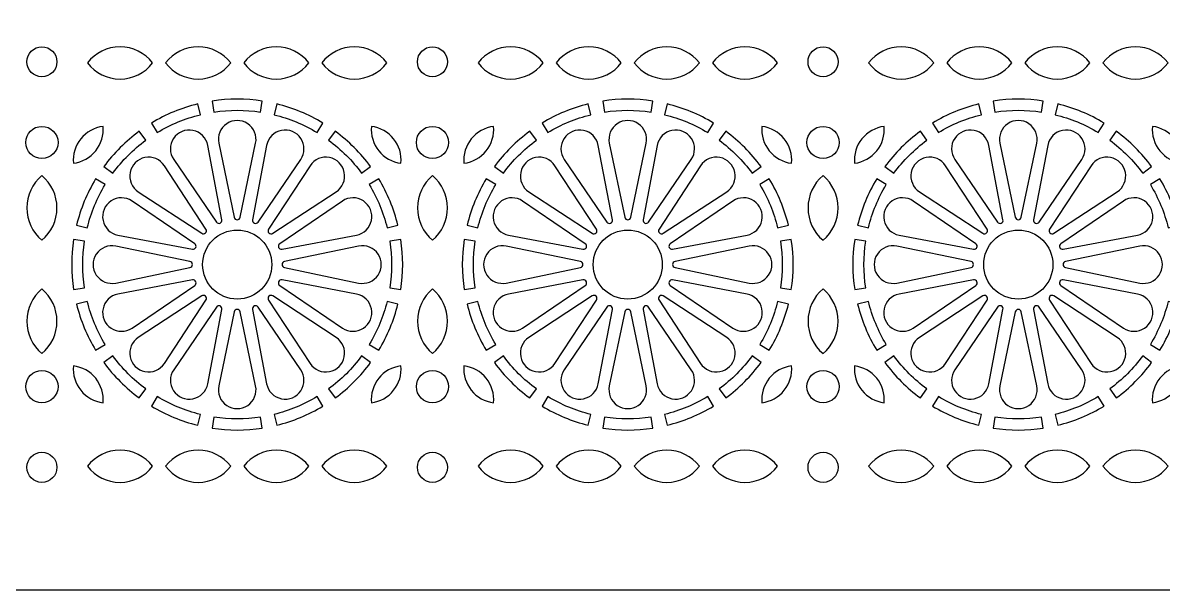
# Model space of a CAD drawing. Header units: millimetres. Extents: x 0 to 1400, y 170 to 1220.
# Drawn here: x 874.2 to 1224.6, y 169.8 to 344.2 of the extents above; entities that cross this region are included whole.
import ezdxf

# ---------------------------------------------------------------- set-up
doc = ezdxf.new("R2010")
doc.units = ezdxf.units.MM
doc.layers.add('CUT', color=1, linetype='CONTINUOUS')

msp = doc.modelspace()

# ---------------------------------------------------------------- linework, layer by layer
at = {"layer": 'CUT'}
msp.add_lwpolyline([(0, 1220), (1400.15, 1220), (1400.15, 169.85), (0, 169.85)], close=True, dxfattribs=at)
for points in [[(894.069, 331.9, 0.2338316), (904.075, 326.95, 0.2338316), (914.081, 331.9, 0.2338316), (904.075, 336.85, 0.2338316)], [(918.069, 331.9, 0.2338316), (928.075, 326.95, 0.2338316), (938.081, 331.9, 0.2338316), (928.075, 336.85, 0.2338316)], [(942.069, 331.9, 0.2338316), (952.075, 326.95, 0.2338316), (962.081, 331.9, 0.2338316), (952.075, 336.85, 0.2338316)], [(966.069, 331.9, 0.2338316), (976.075, 326.95, 0.2338316), (986.081, 331.9, 0.2338316), (976.075, 336.85, 0.2338316)], [(1014.069, 331.9, 0.2338316), (1024.075, 326.95, 0.2338316), (1034.081, 331.9, 0.2338316), (1024.075, 336.85, 0.2338316)], [(1038.069, 331.9, 0.2338316), (1048.075, 326.95, 0.2338316), (1058.081, 331.9, 0.2338316), (1048.075, 336.85, 0.2338316)], [(1062.069, 331.9, 0.2338316), (1072.075, 326.95, 0.2338316), (1082.081, 331.9, 0.2338316), (1072.075, 336.85, 0.2338316)], [(1086.069, 331.9, 0.2338316), (1096.075, 326.95, 0.2338316), (1106.081, 331.9, 0.2338316), (1096.075, 336.85, 0.2338316)], [(1134.069, 331.9, 0.2338316), (1144.075, 326.95, 0.2338316), (1154.081, 331.9, 0.2338316), (1144.075, 336.85, 0.2338316)], [(1158.069, 331.9, 0.2338316), (1168.075, 326.95, 0.2338316), (1178.081, 331.9, 0.2338316), (1168.075, 336.85, 0.2338316)], [(1182.069, 331.9, 0.2338316), (1192.075, 326.95, 0.2338316), (1202.081, 331.9, 0.2338316), (1192.075, 336.85, 0.2338316)], [(1206.069, 331.9, 0.2338316), (1216.075, 326.95, 0.2338316), (1226.081, 331.9, 0.2338316), (1216.075, 336.85, 0.2338316)], [(915.509, 310.498, -0.076018), (928.756, 315.985), (927.947, 319.302, 0.0760714), (913.736, 313.416)], [(932.906, 316.811, -0.0760181), (947.244, 316.811), (947.766, 320.185, 0.0760714), (932.384, 320.185)], [(951.394, 315.985, -0.076018), (964.641, 310.498), (966.414, 313.416, 0.0760714), (952.203, 319.302)], [(1035.509, 310.498, -0.076018), (1048.756, 315.985), (1047.947, 319.302, 0.0760714), (1033.736, 313.416)], [(1052.906, 316.811, -0.0760181), (1067.244, 316.811), (1067.766, 320.185, 0.0760714), (1052.384, 320.185)], [(1071.394, 315.985, -0.076018), (1084.641, 310.498), (1086.414, 313.416, 0.0760714), (1072.203, 319.302)], [(1155.509, 310.498, -0.076018), (1168.756, 315.985), (1167.947, 319.302, 0.0760714), (1153.736, 313.416)], [(1172.906, 316.811, -0.0760181), (1187.244, 316.811), (1187.766, 320.185, 0.0760714), (1172.384, 320.185)], [(1191.394, 315.985, -0.076018), (1204.641, 310.498), (1206.414, 313.416, 0.0760714), (1192.203, 319.302)], [(898.851, 312.388, 0.1947318), (892.008, 308.57, 0.1947317), (889.749, 301.068, 0.1947318), (896.592, 304.886, 0.1947317)], [(940.999, 284.444), (945.739, 307.243, 1.229312), (934.411, 307.243), (939.151, 284.444, 0.8134626)], [(990.401, 301.068, 0.1947317), (988.142, 308.57, 0.1947318), (981.299, 312.388, 0.1947317), (983.558, 304.886, 0.1947318)], [(1018.851, 312.388, 0.1947318), (1012.008, 308.57, 0.1947317), (1009.749, 301.068, 0.1947318), (1016.592, 304.886, 0.1947317)], [(1060.999, 284.444), (1065.739, 307.243, 1.229312), (1054.411, 307.243), (1059.151, 284.444, 0.8134626)], [(1110.401, 301.068, 0.1947317), (1108.142, 308.57, 0.1947318), (1101.299, 312.388, 0.1947317), (1103.558, 304.886, 0.1947318)], [(1138.851, 312.388, 0.1947318), (1132.008, 308.57, 0.1947317), (1129.749, 301.068, 0.1947318), (1136.592, 304.886, 0.1947317)], [(1180.999, 284.444), (1185.739, 307.243, 1.229312), (1174.411, 307.243), (1179.151, 284.444, 0.8134626)], [(1230.401, 301.068, 0.1947317), (1228.142, 308.57, 0.1947318), (1221.299, 312.388, 0.1947317), (1223.558, 304.886, 0.1947318)], [(901.852, 298.009, -0.0760181), (911.991, 308.148), (909.975, 310.902, 0.0760714), (899.098, 300.025)], [(935.372, 283.693), (931.027, 306.57, 1.2293118), (920.561, 302.234), (933.665, 282.986, 0.8134636)], [(946.485, 282.986), (959.589, 302.234, 1.2293118), (949.123, 306.57), (944.778, 283.693, 0.8134636)], [(968.159, 308.148, -0.0760181), (978.298, 298.009), (981.052, 300.025, 0.0760714), (970.175, 310.902)], [(1021.852, 298.009, -0.0760181), (1031.991, 308.148), (1029.975, 310.902, 0.0760714), (1019.098, 300.025)], [(1055.372, 283.693), (1051.027, 306.57, 1.2293118), (1040.561, 302.234), (1053.665, 282.986, 0.8134636)], [(1066.485, 282.986), (1079.589, 302.234, 1.2293118), (1069.123, 306.57), (1064.778, 283.693, 0.8134636)], [(1088.159, 308.148, -0.0760181), (1098.298, 298.009), (1101.052, 300.025, 0.0760714), (1090.175, 310.902)], [(1141.852, 298.009, -0.0760181), (1151.991, 308.148), (1149.975, 310.902, 0.0760714), (1139.098, 300.025)], [(1175.372, 283.693), (1171.027, 306.57, 1.2293118), (1160.561, 302.234), (1173.665, 282.986, 0.8134636)], [(1186.485, 282.986), (1199.589, 302.234, 1.2293118), (1189.123, 306.57), (1184.778, 283.693, 0.8134636)], [(1208.159, 308.148, -0.0760181), (1218.298, 298.009), (1221.052, 300.025, 0.0760714), (1210.175, 310.902)], [(930.461, 280.845), (917.692, 300.318, 1.2293119), (909.682, 292.308), (929.155, 279.539, 0.8134633)], [(950.995, 279.539), (970.468, 292.308, 1.2293119), (962.458, 300.318), (949.689, 280.845, 0.8134633)], [(1050.461, 280.845), (1037.692, 300.318, 1.2293119), (1029.682, 292.308), (1049.155, 279.539, 0.8134633)], [(1070.995, 279.539), (1090.468, 292.308, 1.2293119), (1082.458, 300.318), (1069.689, 280.845, 0.8134633)], [(1170.461, 280.845), (1157.692, 300.318, 1.2293119), (1149.682, 292.308), (1169.155, 279.539, 0.8134633)], [(1190.995, 279.539), (1210.468, 292.308, 1.2293119), (1202.458, 300.318), (1189.689, 280.845, 0.8134633)], [(880.075, 297.297, 0.2205825), (875.46, 287.345, 0.2205825), (880.075, 277.393, 0.2205825), (884.69, 287.345, 0.2205825)], [(894.015, 281.244, -0.076018), (899.502, 294.491), (896.584, 296.264, 0.0760714), (890.698, 282.053)], [(980.648, 294.491, -0.076018), (986.135, 281.244), (989.452, 282.053, 0.0760714), (983.566, 296.264)], [(1000.075, 297.297, 0.2205825), (995.46, 287.345, 0.2205825), (1000.075, 277.393, 0.2205825), (1004.69, 287.345, 0.2205825)], [(1014.015, 281.244, -0.076018), (1019.502, 294.491), (1016.584, 296.264, 0.0760714), (1010.698, 282.053)], [(1100.648, 294.491, -0.076018), (1106.135, 281.244), (1109.452, 282.053, 0.0760714), (1103.566, 296.264)], [(1120.075, 297.297, 0.2205825), (1115.46, 287.345, 0.2205825), (1120.075, 277.393, 0.2205825), (1124.69, 287.345, 0.2205825)], [(1134.015, 281.244, -0.076018), (1139.502, 294.491), (1136.584, 296.264, 0.0760714), (1130.698, 282.053)], [(1220.648, 294.491, -0.076018), (1226.135, 281.244), (1229.452, 282.053, 0.0760714), (1223.566, 296.264)], [(927.014, 276.335), (907.766, 289.439, 1.2293118), (903.43, 278.973), (926.307, 274.628, 0.8134636)], [(953.843, 274.628), (976.72, 278.973, 1.2293118), (972.384, 289.439), (953.136, 276.335, 0.8134636)], [(1047.014, 276.335), (1027.766, 289.439, 1.2293118), (1023.43, 278.973), (1046.307, 274.628, 0.8134636)], [(1073.843, 274.628), (1096.72, 278.973, 1.2293118), (1092.384, 289.439), (1073.136, 276.335, 0.8134636)], [(1167.014, 276.335), (1147.766, 289.439, 1.2293118), (1143.43, 278.973), (1166.307, 274.628, 0.8134636)], [(1193.843, 274.628), (1216.72, 278.973, 1.2293118), (1212.384, 289.439), (1193.136, 276.335, 0.8134636)], [(893.189, 262.756, -0.0760181), (893.189, 277.094), (889.815, 277.616, 0.0760714), (889.815, 262.234)], [(986.961, 277.094, -0.0760181), (986.961, 262.756), (990.335, 262.234, 0.0760714), (990.335, 277.616)], [(1013.189, 262.756, -0.0760181), (1013.189, 277.094), (1009.815, 277.616, 0.0760714), (1009.815, 262.234)], [(1106.961, 277.094, -0.0760181), (1106.961, 262.756), (1110.335, 262.234, 0.0760714), (1110.335, 277.616)], [(1133.189, 262.756, -0.0760181), (1133.189, 277.094), (1129.815, 277.616, 0.0760714), (1129.815, 262.234)], [(925.556, 270.849), (902.757, 275.589, 1.229312), (902.757, 264.261), (925.556, 269.001, 0.8134626)], [(954.594, 269.001), (977.393, 264.261, 1.229312), (977.393, 275.589), (954.594, 270.849, 0.8134626)], [(1045.556, 270.849), (1022.757, 275.589, 1.229312), (1022.757, 264.261), (1045.556, 269.001, 0.8134626)], [(1074.594, 269.001), (1097.393, 264.261, 1.229312), (1097.393, 275.589), (1074.594, 270.849, 0.8134626)], [(1165.556, 270.849), (1142.757, 275.589, 1.229312), (1142.757, 264.261), (1165.556, 269.001, 0.8134626)], [(1194.594, 269.001), (1217.393, 264.261, 1.229312), (1217.393, 275.589), (1194.594, 270.849, 0.8134626)], [(926.307, 265.222), (903.43, 260.877, 1.2293118), (907.766, 250.411), (927.014, 263.515, 0.8134636)], [(953.136, 263.515), (972.384, 250.411, 1.2293118), (976.72, 260.877), (953.843, 265.222, 0.8134636)], [(1046.307, 265.222), (1023.43, 260.877, 1.2293118), (1027.766, 250.411), (1047.014, 263.515, 0.8134636)], [(1073.136, 263.515), (1092.384, 250.411, 1.2293118), (1096.72, 260.877), (1073.843, 265.222, 0.8134636)], [(1166.307, 265.222), (1143.43, 260.877, 1.2293118), (1147.766, 250.411), (1167.014, 263.515, 0.8134636)], [(1193.136, 263.515), (1212.384, 250.411, 1.2293118), (1216.72, 260.877), (1193.843, 265.222, 0.8134636)], [(880.075, 262.457, 0.2205825), (875.46, 252.505, 0.2205825), (880.075, 242.553, 0.2205825), (884.69, 252.505, 0.2205825)], [(929.155, 260.311), (909.682, 247.542, 1.2293119), (917.692, 239.532), (930.461, 259.005, 0.8134633)], [(949.689, 259.005), (962.458, 239.532, 1.2293119), (970.468, 247.542), (950.995, 260.311, 0.8134633)], [(1000.075, 262.457, 0.2205825), (995.46, 252.505, 0.2205825), (1000.075, 242.553, 0.2205825), (1004.69, 252.505, 0.2205825)], [(1049.155, 260.311), (1029.682, 247.542, 1.2293119), (1037.692, 239.532), (1050.461, 259.005, 0.8134633)], [(1069.689, 259.005), (1082.458, 239.532, 1.2293119), (1090.468, 247.542), (1070.995, 260.311, 0.8134633)], [(1120.075, 262.457, 0.2205825), (1115.46, 252.505, 0.2205825), (1120.075, 242.553, 0.2205825), (1124.69, 252.505, 0.2205825)], [(1169.155, 260.311), (1149.682, 247.542, 1.2293119), (1157.692, 239.532), (1170.461, 259.005, 0.8134633)], [(1189.689, 259.005), (1202.458, 239.532, 1.2293119), (1210.468, 247.542), (1190.995, 260.311, 0.8134633)], [(899.502, 245.359, -0.076018), (894.015, 258.606), (890.698, 257.797, 0.0760714), (896.584, 243.586)], [(933.665, 256.864), (920.561, 237.616, 1.2293118), (931.027, 233.28), (935.372, 256.157, 0.8134636)], [(939.151, 255.406), (934.411, 232.607, 1.229312), (945.739, 232.607), (940.999, 255.406, 0.8134626)], [(944.778, 256.157), (949.123, 233.28, 1.2293118), (959.589, 237.616), (946.485, 256.864, 0.8134636)], [(986.135, 258.606, -0.076018), (980.648, 245.359), (983.566, 243.586, 0.0760714), (989.452, 257.797)], [(1019.502, 245.359, -0.076018), (1014.015, 258.606), (1010.698, 257.797, 0.0760714), (1016.584, 243.586)], [(1053.665, 256.864), (1040.561, 237.616, 1.2293118), (1051.027, 233.28), (1055.372, 256.157, 0.8134636)], [(1059.151, 255.406), (1054.411, 232.607, 1.229312), (1065.739, 232.607), (1060.999, 255.406, 0.8134626)], [(1064.778, 256.157), (1069.123, 233.28, 1.2293118), (1079.589, 237.616), (1066.485, 256.864, 0.8134636)], [(1106.135, 258.606, -0.076018), (1100.648, 245.359), (1103.566, 243.586, 0.0760714), (1109.452, 257.797)], [(1139.502, 245.359, -0.076018), (1134.015, 258.606), (1130.698, 257.797, 0.0760714), (1136.584, 243.586)], [(1173.665, 256.864), (1160.561, 237.616, 1.2293118), (1171.027, 233.28), (1175.372, 256.157, 0.8134636)], [(1179.151, 255.406), (1174.411, 232.607, 1.229312), (1185.739, 232.607), (1180.999, 255.406, 0.8134626)], [(1184.778, 256.157), (1189.123, 233.28, 1.2293118), (1199.589, 237.616), (1186.485, 256.864, 0.8134636)], [(1226.135, 258.606, -0.076018), (1220.648, 245.359), (1223.566, 243.586, 0.0760714), (1229.452, 257.797)], [(911.991, 231.702, -0.0760181), (901.852, 241.841), (899.098, 239.825, 0.0760714), (909.975, 228.948)], [(978.298, 241.841, -0.0760181), (968.159, 231.702), (970.175, 228.948, 0.0760714), (981.052, 239.825)], [(1031.991, 231.702, -0.0760181), (1021.852, 241.841), (1019.098, 239.825, 0.0760714), (1029.975, 228.948)], [(1098.298, 241.841, -0.0760181), (1088.159, 231.702), (1090.175, 228.948, 0.0760714), (1101.052, 239.825)], [(1151.991, 231.702, -0.0760181), (1141.852, 241.841), (1139.098, 239.825, 0.0760714), (1149.975, 228.948)], [(1218.298, 241.841, -0.0760181), (1208.159, 231.702), (1210.175, 228.948, 0.0760714), (1221.052, 239.825)], [(889.749, 238.782, 0.1947317), (892.008, 231.28, 0.1947318), (898.851, 227.462, 0.1947317), (896.592, 234.964, 0.1947318)], [(981.299, 227.462, 0.1947318), (988.142, 231.28, 0.1947317), (990.401, 238.782, 0.1947318), (983.558, 234.964, 0.1947317)], [(1009.749, 238.782, 0.1947317), (1012.008, 231.28, 0.1947318), (1018.851, 227.462, 0.1947317), (1016.592, 234.964, 0.1947318)], [(1101.299, 227.462, 0.1947318), (1108.142, 231.28, 0.1947317), (1110.401, 238.782, 0.1947318), (1103.558, 234.964, 0.1947317)], [(1129.749, 238.782, 0.1947317), (1132.008, 231.28, 0.1947318), (1138.851, 227.462, 0.1947317), (1136.592, 234.964, 0.1947318)], [(1221.299, 227.462, 0.1947318), (1228.142, 231.28, 0.1947317), (1230.401, 238.782, 0.1947318), (1223.558, 234.964, 0.1947317)], [(928.756, 223.865, -0.076018), (915.509, 229.352), (913.736, 226.434, 0.0760714), (927.947, 220.548)], [(964.641, 229.352, -0.076018), (951.394, 223.865), (952.203, 220.548, 0.0760714), (966.414, 226.434)], [(1048.756, 223.865, -0.076018), (1035.509, 229.352), (1033.736, 226.434, 0.0760714), (1047.947, 220.548)], [(1084.641, 229.352, -0.076018), (1071.394, 223.865), (1072.203, 220.548, 0.0760714), (1086.414, 226.434)], [(1168.756, 223.865, -0.076018), (1155.509, 229.352), (1153.736, 226.434, 0.0760714), (1167.947, 220.548)], [(1204.641, 229.352, -0.076018), (1191.394, 223.865), (1192.203, 220.548, 0.0760714), (1206.414, 226.434)], [(947.244, 223.039, -0.0760181), (932.906, 223.039), (932.384, 219.665, 0.0760714), (947.766, 219.665)], [(1067.244, 223.039, -0.0760181), (1052.906, 223.039), (1052.384, 219.665, 0.0760714), (1067.766, 219.665)], [(1187.244, 223.039, -0.0760181), (1172.906, 223.039), (1172.384, 219.665, 0.0760714), (1187.766, 219.665)], [(894.069, 207.95, 0.2338316), (904.075, 203, 0.2338316), (914.081, 207.95, 0.2338316), (904.075, 212.9, 0.2338316)], [(918.069, 207.95, 0.2338316), (928.075, 203, 0.2338316), (938.081, 207.95, 0.2338316), (928.075, 212.9, 0.2338316)], [(942.069, 207.95, 0.2338316), (952.075, 203, 0.2338316), (962.081, 207.95, 0.2338316), (952.075, 212.9, 0.2338316)], [(966.069, 207.95, 0.2338316), (976.075, 203, 0.2338316), (986.081, 207.95, 0.2338316), (976.075, 212.9, 0.2338316)], [(1014.069, 207.95, 0.2338316), (1024.075, 203, 0.2338316), (1034.081, 207.95, 0.2338316), (1024.075, 212.9, 0.2338316)], [(1038.069, 207.95, 0.2338316), (1048.075, 203, 0.2338316), (1058.081, 207.95, 0.2338316), (1048.075, 212.9, 0.2338316)], [(1062.069, 207.95, 0.2338316), (1072.075, 203, 0.2338316), (1082.081, 207.95, 0.2338316), (1072.075, 212.9, 0.2338316)], [(1086.069, 207.95, 0.2338316), (1096.075, 203, 0.2338316), (1106.081, 207.95, 0.2338316), (1096.075, 212.9, 0.2338316)], [(1134.069, 207.95, 0.2338316), (1144.075, 203, 0.2338316), (1154.081, 207.95, 0.2338316), (1144.075, 212.9, 0.2338316)], [(1158.069, 207.95, 0.2338316), (1168.075, 203, 0.2338316), (1178.081, 207.95, 0.2338316), (1168.075, 212.9, 0.2338316)], [(1182.069, 207.95, 0.2338316), (1192.075, 203, 0.2338316), (1202.081, 207.95, 0.2338316), (1192.075, 212.9, 0.2338316)], [(1206.069, 207.95, 0.2338316), (1216.075, 203, 0.2338316), (1226.081, 207.95, 0.2338316), (1216.075, 212.9, 0.2338316)]]:
    msp.add_lwpolyline(points, format="xyb", close=True, dxfattribs=at)
for centre, radius in [((880.075, 332.235), 4.615), ((1000.075, 332.235), 4.615), ((1120.075, 332.235), 4.615), ((880.075, 307.445), 4.95), ((1000.075, 307.445), 4.95), ((1120.075, 307.445), 4.95), ((940.075, 269.925), 10.618), ((1060.075, 269.925), 10.618), ((1180.075, 269.925), 10.618), ((880.075, 232.405), 4.95), ((1000.075, 232.405), 4.95), ((1120.075, 232.405), 4.95), ((880.075, 207.615), 4.615), ((1000.075, 207.615), 4.615), ((1120.075, 207.615), 4.615)]:
    msp.add_circle(centre, radius, dxfattribs=at)

doc.saveas('drawing.dxf')
